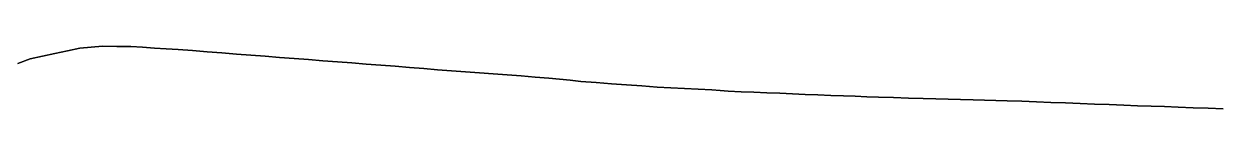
# Model space of a CAD drawing. Header units: inches. Extents: x 11258954 to 11313122, y 3645444 to 3695200.
# Drawn here: x 11279804 to 11283619, y 3670525 to 3670725 of the extents above; entities that cross this region are included whole.
import ezdxf

# ---------------------------------------------------------------- set-up
doc = ezdxf.new("R2010")
doc.units = ezdxf.units.IN
doc.header["$MEASUREMENT"] = 0
doc.layers.add('VotingPrecinct', color=233, linetype='Continuous')

msp = doc.modelspace()

# ---------------------------------------------------------------- linework, layer by layer
at = {"layer": 'VotingPrecinct'}
for points in [[(11279784.0005, 3670669.7495, 0), (11279824.0005, 3670684.7495, 0), (11279863.5005, 3670693.1245, 0), (11279903.0005, 3670701.4995, 0), (11279942.5005, 3670709.8745, 0), (11279982.0005, 3670718.2495, 0), (11280018.5005, 3670721.625, 0), (11280055, 3670725.0005, 0), (11280100.0005, 3670724.375, 0), (11280145.0005, 3670723.7495, 0), (11280182.7505, 3670721.437, 0), (11280220.5005, 3670719.125, 0), (11280258.2505, 3670716.813, 0), (11280296.0005, 3670714.5005, 0), (11280342.498, 3670710.852, 0), (11280388.996, 3670707.204, 0), (11280435.4935, 3670703.5555, 0), (11280481.991, 3670699.907, 0), (11280528.075, 3670696.352, 0), (11280574.1595, 3670692.798, 0), (11280620.2435, 3670689.243, 0), (11280666.3275, 3670685.688, 0), (11280712.412, 3670682.1335, 0), (11280758.496, 3670678.579, 0), (11280804.5805, 3670675.024, 0), (11280850.6645, 3670671.4695, 0), (11280896.7485, 3670667.9145, 0), (11280942.8325, 3670664.36, 0), (11280988.917, 3670660.8055, 0), (11281035.001, 3670657.2505, 0), (11281080.0005, 3670653.2505, 0), (11281124.445, 3670649.8895, 0), (11281168.889, 3670646.528, 0), (11281213.3335, 3670643.167, 0), (11281257.7775, 3670639.806, 0), (11281302.222, 3670636.444, 0), (11281346.666, 3670633.083, 0), (11281391.1105, 3670629.722, 0), (11281435.5545, 3670626.3605, 0), (11281479.999, 3670622.9995, 0), (11281513.999, 3670619.416, 0), (11281547.999, 3670615.8325, 0), (11281581.999, 3670612.249, 0), (11281630.599, 3670608.6495, 0), (11281679.199, 3670605.0495, 0), (11281727.799, 3670601.4495, 0), (11281776.3995, 3670597.85, 0), (11281824.9995, 3670594.25, 0), (11281868.7495, 3670592.1245, 0), (11281912.5, 3670590, 0), (11281956.25, 3670587.8745, 0), (11282000.0005, 3670585.749, 0), (11282025.9995, 3670583.25, 0), (11282051.999, 3670580.7505, 0), (11282093.2495, 3670579.1255, 0), (11282134.5, 3670577.5005, 0), (11282175.7505, 3670575.8755, 0), (11282217.001, 3670574.2505, 0), (11282257.6005, 3670572.6005, 0), (11282298.2005, 3670570.95, 0), (11282338.7995, 3670569.3005, 0), (11282379.3995, 3670567.65, 0), (11282419.999, 3670566, 0), (11282457.3325, 3670564.75, 0), (11282494.666, 3670563.5005, 0), (11282531.9995, 3670562.2505, 0), (11282579.6665, 3670560.75, 0), (11282627.333, 3670559.2495, 0), (11282675, 3670557.749, 0), (11282714.75, 3670556.562, 0), (11282754.5, 3670555.375, 0), (11282794.2495, 3670554.188, 0), (11282833.9995, 3670553.001, 0), (11282870.3325, 3670552.167, 0), (11282906.6665, 3670551.333, 0), (11282942.9995, 3670550.499, 0), (11282989.4995, 3670548.7175, 0), (11283035.9995, 3670546.937, 0), (11283082.4995, 3670545.1555, 0), (11283128.9995, 3670543.375, 0), (11283175.4995, 3670541.5935, 0), (11283221.9995, 3670539.8125, 0), (11283268.499, 3670538.0315, 0), (11283314.999, 3670536.2505, 0), (11283358.4995, 3670534.688, 0), (11283401.9995, 3670533.1255, 0), (11283445.4995, 3670531.563, 0), (11283488.9995, 3670530.0005, 0), (11283536.5995, 3670528.2505, 0), (11283584.1995, 3670526.5, 0), (11283631.7995, 3670524.75, 0)], [(11283631.7995, 3670524.75, 0), (11283584.1995, 3670526.5, 0), (11283536.5995, 3670528.2505, 0), (11283488.9995, 3670530.0005, 0), (11283445.4995, 3670531.563, 0), (11283401.9995, 3670533.1255, 0), (11283358.4995, 3670534.688, 0), (11283314.999, 3670536.2505, 0), (11283268.499, 3670538.0315, 0), (11283221.9995, 3670539.8125, 0), (11283175.4995, 3670541.5935, 0), (11283128.9995, 3670543.375, 0), (11283082.4995, 3670545.1555, 0), (11283035.9995, 3670546.937, 0), (11282989.4995, 3670548.7175, 0), (11282942.9995, 3670550.499, 0), (11282906.6665, 3670551.333, 0), (11282870.3325, 3670552.167, 0), (11282833.9995, 3670553.001, 0), (11282794.2495, 3670554.188, 0), (11282754.5, 3670555.375, 0), (11282714.75, 3670556.562, 0), (11282675, 3670557.749, 0), (11282627.333, 3670559.2495, 0), (11282579.6665, 3670560.75, 0), (11282531.9995, 3670562.2505, 0), (11282494.666, 3670563.5005, 0), (11282457.3325, 3670564.75, 0), (11282419.999, 3670566, 0), (11282379.3995, 3670567.65, 0), (11282338.7995, 3670569.3005, 0), (11282298.2005, 3670570.95, 0), (11282257.6005, 3670572.6005, 0), (11282217.001, 3670574.2505, 0), (11282175.7505, 3670575.8755, 0), (11282134.5, 3670577.5005, 0), (11282093.2495, 3670579.1255, 0), (11282051.999, 3670580.7505, 0), (11282025.9995, 3670583.25, 0), (11282000.0005, 3670585.749, 0), (11281956.25, 3670587.8745, 0), (11281912.5, 3670590, 0), (11281868.7495, 3670592.1245, 0), (11281824.9995, 3670594.25, 0), (11281776.3995, 3670597.85, 0), (11281727.799, 3670601.4495, 0), (11281679.199, 3670605.0495, 0), (11281630.599, 3670608.6495, 0), (11281581.999, 3670612.249, 0), (11281547.999, 3670615.8325, 0), (11281513.999, 3670619.416, 0), (11281479.999, 3670622.9995, 0), (11281435.5545, 3670626.3605, 0), (11281391.1105, 3670629.722, 0), (11281346.666, 3670633.083, 0), (11281302.222, 3670636.444, 0), (11281257.7775, 3670639.806, 0), (11281213.3335, 3670643.167, 0), (11281168.889, 3670646.528, 0), (11281124.445, 3670649.8895, 0), (11281080.0005, 3670653.2505, 0), (11281035.001, 3670657.2505, 0), (11280988.917, 3670660.8055, 0), (11280942.8325, 3670664.36, 0), (11280896.7485, 3670667.9145, 0), (11280850.6645, 3670671.4695, 0), (11280804.5805, 3670675.024, 0), (11280758.496, 3670678.579, 0), (11280712.412, 3670682.1335, 0), (11280666.3275, 3670685.688, 0), (11280620.2435, 3670689.243, 0), (11280574.1595, 3670692.798, 0), (11280528.075, 3670696.352, 0), (11280481.991, 3670699.907, 0), (11280435.4935, 3670703.5555, 0), (11280388.996, 3670707.204, 0), (11280342.498, 3670710.852, 0), (11280296.0005, 3670714.5005, 0), (11280258.2505, 3670716.813, 0), (11280220.5005, 3670719.125, 0), (11280182.7505, 3670721.437, 0), (11280145.0005, 3670723.7495, 0), (11280100.0005, 3670724.375, 0), (11280055, 3670725.0005, 0), (11280018.5005, 3670721.625, 0), (11279982.0005, 3670718.2495, 0), (11279942.5005, 3670709.8745, 0), (11279903.0005, 3670701.4995, 0), (11279863.5005, 3670693.1245, 0), (11279824.0005, 3670684.7495, 0), (11279784.0005, 3670669.7495, 0)]]:
    msp.add_polyline3d(points, dxfattribs=at)

doc.saveas('drawing.dxf')
